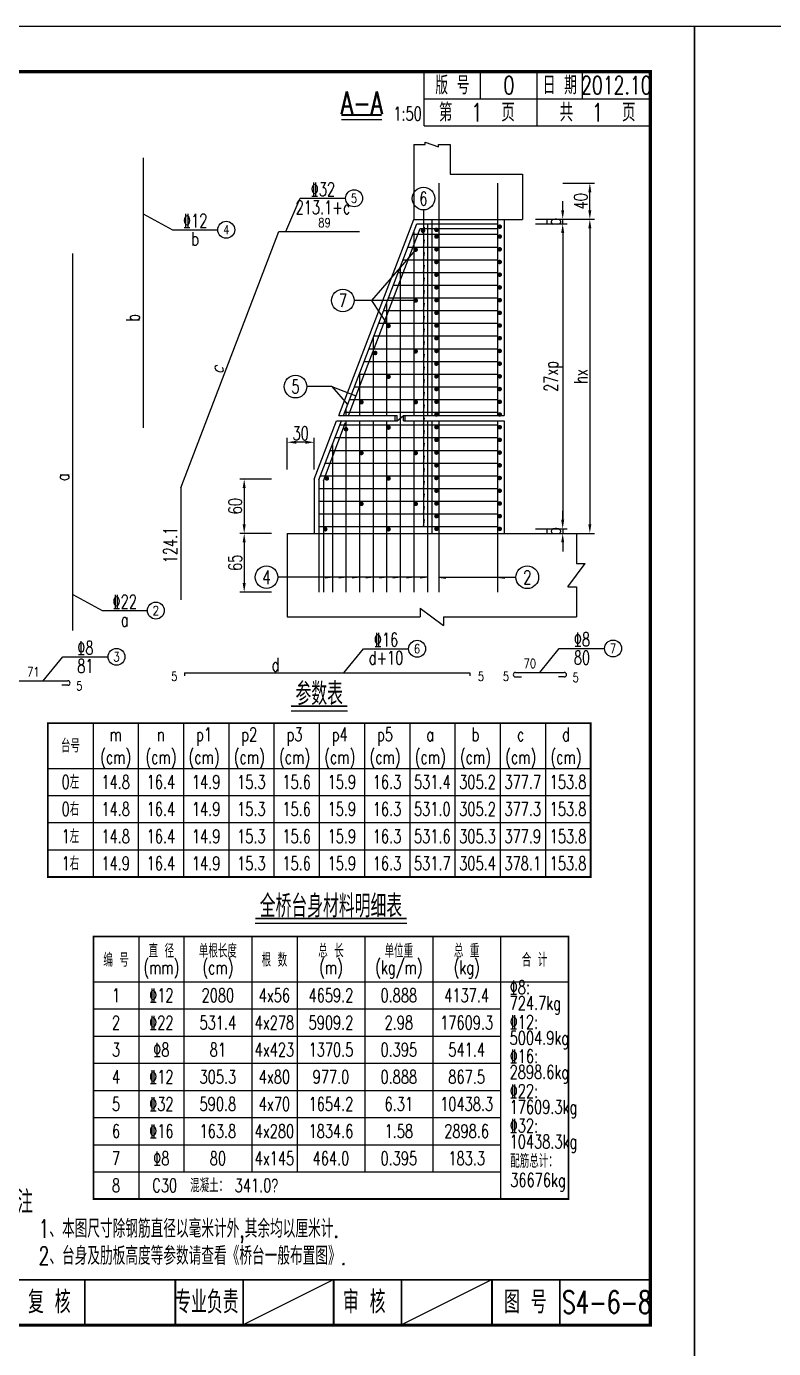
# Model space of a CAD drawing. Header units: millimetres. Extents: x -51 to 12129, y -1309 to -715.
# Drawn here: x 3161.6 to 3326.8, y -1006.8 to -714.7 of the extents above; entities that cross this region are included whole.
import ezdxf
from ezdxf.enums import TextEntityAlignment as Align

# ---------------------------------------------------------------- set-up
doc = ezdxf.new("R2010")
doc.units = ezdxf.units.MM
doc.header["$LTSCALE"] = 0.25
doc.layers.add('TEXT', color=7, linetype='Continuous', lineweight=18)
for name, color, linetype in [('YOLLOW', 7, 'Continuous'), ('图框', 7, 'Continuous'), ('文字', 7, 'Continuous'), ('文字字符', 7, 'Continuous'), ('标注', 4, 'Continuous'), ('次轮廓线', 7, 'Continuous'), ('钢筋', 6, 'Continuous')]:
    doc.layers.add(name, color=color, linetype=linetype)
doc.styles.get("Standard").update_dxf_attribs({"font": 'simplex1.shx', "width": 0.7, "bigfont": 'hztxt.shx'})
doc.styles.add('TEXT', font='simplex1.shx', dxfattribs={"width": 0.7, "bigfont": 'hztxt.shx'})
doc.dimstyles.new('比例1：50', dxfattribs={"dimscale": 0, "dimtxt": 3, "dimasz": 2, "dimexe": 1, "dimexo": 1, "dimgap": 0.5, "dimtad": 1, "dimdec": 1, "dimlfac": 5, "dimzin": 13, "dimdsep": 46, "dimtxsty": 'Standard', "dimcen": -1, "dimclrd": 256, "dimclre": 256, "dimclrt": 7, "dimaunit": 1, "dimadec": 3, "dimazin": 0, "dimtfac": 0.0005, "dimtdec": 1, "dimtix": 1, "dimtmove": 2, "dimatfit": 3, "dimfxl": 0, "dimtolj": 1, "dimtzin": 13, "dimarcsym": 0})

# ---------------------------------------------------------------- blocks, each defined once
blk = doc.blocks.new('*D876')
at = {"layer": 'Defpoints', "color": 0}
for p in [(3255.62, -757.28), (3255.62, -826.68), (3286.18, -826.68)]:
    blk.add_point(p, dxfattribs=at)
at = {"layer": '标注', "lineweight": -2}
for p, q in [((3280.18, -757.28), (3287.18, -757.28)), ((3286.18, -759.28), (3286.18, -824.68)), ((3280.18, -826.68), (3287.18, -826.68))]:
    blk.add_line(p, q, dxfattribs=at)
at = {"layer": '标注'}
for points in [[(3285.85, -759.28), (3286.51, -759.28), (3286.18, -757.28)], [(3285.85, -824.68), (3286.51, -824.68), (3286.18, -826.68)]]:
    blk.add_solid(points, dxfattribs=at)
at = {"layer": '标注', "color": 7, "insert": (3284.18, -791.98), "char_height": 3, "attachment_point": 5, "rotation": 90}
blk.add_mtext('\\A1;hx', dxfattribs=at)
blk = doc.blocks.new('*D877')
at = {"layer": 'Defpoints', "color": 0}
for p in [(3254.12, -757.28), (3254.12, -758.28), (3280.18, -757.28)]:
    blk.add_point(p, dxfattribs=at)
at = {"layer": '标注', "lineweight": -2}
for p, q in [((3280.18, -755.28), (3280.18, -753.28)), ((3274.18, -757.28), (3281.18, -757.28)), ((3274.18, -758.28), (3281.18, -758.28)), ((3280.18, -758.28), (3280.18, -757.28)), ((3280.18, -760.28), (3280.18, -762.28))]:
    blk.add_line(p, q, dxfattribs=at)
at = {"layer": '标注'}
for points in [[(3279.85, -755.28), (3280.51, -755.28), (3280.18, -757.28)], [(3279.85, -760.28), (3280.51, -760.28), (3280.18, -758.28)]]:
    blk.add_solid(points, dxfattribs=at)
at = {"layer": '标注', "color": 7, "insert": (3278.18, -757.78), "char_height": 3, "attachment_point": 5, "rotation": 90}
blk.add_mtext('\\A1;5', dxfattribs=at)
blk = doc.blocks.new('*D878')
at = {"layer": 'Defpoints', "color": 0}
for p in [(3254.12, -758.28), (3254.62, -825.68), (3280.18, -825.68)]:
    blk.add_point(p, dxfattribs=at)
at = {"layer": '标注', "lineweight": -2}
for p, q in [((3274.18, -758.28), (3281.18, -758.28)), ((3280.18, -760.28), (3280.18, -823.68)), ((3274.18, -825.68), (3281.18, -825.68))]:
    blk.add_line(p, q, dxfattribs=at)
at = {"layer": '标注'}
for points in [[(3279.85, -760.28), (3280.51, -760.28), (3280.18, -758.28)], [(3279.85, -823.68), (3280.51, -823.68), (3280.18, -825.68)]]:
    blk.add_solid(points, dxfattribs=at)
at = {"layer": '标注', "color": 7, "insert": (3278.08, -791.98), "char_height": 3, "attachment_point": 5, "rotation": 90}
blk.add_mtext('\\A1;27xp', dxfattribs=at)
blk = doc.blocks.new('*D879')
at = {"layer": 'Defpoints', "color": 0}
for p in [(3254.62, -825.68), (3254.62, -826.68), (3280.18, -826.68)]:
    blk.add_point(p, dxfattribs=at)
at = {"layer": '标注', "lineweight": -2}
for p, q in [((3280.18, -823.68), (3280.18, -821.68)), ((3274.18, -825.68), (3281.18, -825.68)), ((3274.18, -826.68), (3281.18, -826.68)), ((3280.18, -825.68), (3280.18, -826.68)), ((3280.18, -828.68), (3280.18, -830.68))]:
    blk.add_line(p, q, dxfattribs=at)
at = {"layer": '标注'}
for points in [[(3279.85, -823.68), (3280.51, -823.68), (3280.18, -825.68)], [(3279.85, -828.68), (3280.51, -828.68), (3280.18, -826.68)]]:
    blk.add_solid(points, dxfattribs=at)
at = {"layer": '标注', "color": 7, "insert": (3278.18, -826.18), "char_height": 3, "attachment_point": 5, "rotation": 90}
blk.add_mtext('\\A1;5', dxfattribs=at)
blk = doc.blocks.new('*D880')
at = {"layer": 'Defpoints', "color": 0}
for p in [(3225.26, -814.68), (3209.77, -826.68), (3225.26, -826.68)]:
    blk.add_point(p, dxfattribs=at)
at = {"layer": '标注', "lineweight": -2}
for p, q in [((3215.77, -814.68), (3208.77, -814.68)), ((3209.77, -816.68), (3209.77, -824.68)), ((3215.77, -826.68), (3208.77, -826.68))]:
    blk.add_line(p, q, dxfattribs=at)
at = {"layer": '标注'}
for points in [[(3209.43, -816.68), (3210.1, -816.68), (3209.77, -814.68)], [(3209.43, -824.68), (3210.1, -824.68), (3209.77, -826.68)]]:
    blk.add_solid(points, dxfattribs=at)
at = {"layer": '标注', "color": 7, "insert": (3207.77, -820.68), "char_height": 3, "attachment_point": 5, "rotation": 90}
blk.add_mtext('\\A1;60', dxfattribs=at)
blk = doc.blocks.new('*D881')
at = {"layer": 'Defpoints', "color": 0}
for p in [(3226.26, -826.68), (3209.77, -839.68), (3226.26, -839.68)]:
    blk.add_point(p, dxfattribs=at)
at = {"layer": '标注', "lineweight": -2}
for p, q in [((3215.77, -826.68), (3208.77, -826.68)), ((3209.77, -828.68), (3209.77, -837.68)), ((3215.77, -839.68), (3208.77, -839.68))]:
    blk.add_line(p, q, dxfattribs=at)
at = {"layer": '标注'}
for points in [[(3209.43, -828.68), (3210.1, -828.68), (3209.77, -826.68)], [(3209.43, -837.68), (3210.1, -837.68), (3209.77, -839.68)]]:
    blk.add_solid(points, dxfattribs=at)
at = {"layer": '标注', "color": 7, "insert": (3207.77, -833.18), "char_height": 3, "attachment_point": 5, "rotation": 90}
blk.add_mtext('\\A1;65', dxfattribs=at)
blk = doc.blocks.new('*D1500')
at = {"layer": 'Defpoints', "color": 0}
for p in [(3265.76, -749.28), (3286.18, -749.28), (3267.26, -757.28)]:
    blk.add_point(p, dxfattribs=at)
at = {"layer": '标注', "lineweight": -2}
for p, q in [((3280.18, -749.28), (3287.18, -749.28)), ((3286.18, -755.28), (3286.18, -751.28)), ((3280.18, -757.28), (3287.18, -757.28))]:
    blk.add_line(p, q, dxfattribs=at)
at = {"layer": '标注'}
for points in [[(3285.85, -751.28), (3286.51, -751.28), (3286.18, -749.28)], [(3285.85, -755.28), (3286.51, -755.28), (3286.18, -757.28)]]:
    blk.add_solid(points, dxfattribs=at)
at = {"layer": '标注', "color": 7, "insert": (3284.18, -753.28), "char_height": 3, "attachment_point": 5, "rotation": 90}
blk.add_mtext('\\A1;40', dxfattribs=at)
blk = doc.blocks.new('*D1501')
at = {"layer": 'Defpoints', "color": 0}
for p in [(3219.26, -806.55), (3219.26, -826.68), (3225.26, -826.68)]:
    blk.add_point(p, dxfattribs=at)
at = {"layer": '标注', "lineweight": -2}
for p, q in [((3219.26, -812.55), (3219.26, -805.55)), ((3225.26, -812.55), (3225.26, -805.55)), ((3223.26, -806.55), (3221.26, -806.55))]:
    blk.add_line(p, q, dxfattribs=at)
at = {"layer": '标注'}
for points in [[(3221.26, -806.22), (3221.26, -806.88), (3219.26, -806.55)], [(3223.26, -806.22), (3223.26, -806.88), (3225.26, -806.55)]]:
    blk.add_solid(points, dxfattribs=at)
at = {"layer": '标注', "color": 7, "insert": (3222.26, -804.55), "char_height": 3, "attachment_point": 5}
blk.add_mtext('\\A1;30', dxfattribs=at)
blk = doc.blocks.new('*D1900')
at = {"layer": 'Defpoints', "color": 0}
for p in [(3219.26, -826.68), (3219.26, -1103.55), (3225.26, -1123.68)]:
    blk.add_point(p, dxfattribs=at)
at = {"layer": '标注', "lineweight": -2}
for p, q in [((3219.26, -1097.55), (3219.26, -1104.55)), ((3223.26, -1103.55), (3221.26, -1103.55)), ((3225.26, -1109.55), (3225.26, -1102.55))]:
    blk.add_line(p, q, dxfattribs=at)
at = {"layer": '标注'}
for points in [[(3221.26, -1103.22), (3221.26, -1103.88), (3219.26, -1103.55)], [(3223.26, -1103.22), (3223.26, -1103.88), (3225.26, -1103.55)]]:
    blk.add_solid(points, dxfattribs=at)
at = {"layer": '标注', "color": 7, "insert": (3222.26, -1101.55), "char_height": 3, "attachment_point": 5}
blk.add_mtext('\\A1;30', dxfattribs=at)
blk = doc.blocks.new('series')
at = {"width": 0.75}
for tag, height, p in [('页码', 4, (-35, -19)), ('图名', 5, (-220, -282)), ('图号', 5, (-20, -282))]:
    blk.add_attdef(tag, text='', height=height, dxfattribs=at).set_placement(p, align=Align.MIDDLE_CENTER)
blk = doc.blocks.new('123')
at = {"layer": '图框', "color": 2}
blk.add_lwpolyline([(369.33, -1011.65), (369.33, -714.65), (-50.67, -714.65), (-50.67, -1011.65)], close=True, dxfattribs=at)

msp = doc.modelspace()

# ---------------------------------------------------------------- linework, layer by layer
for p, q in [((3220.12937, -865.87265), (3232.57819, -865.87265)), ((3176.35378, -868.61088), (3176.35378, -902.61088)), ((3186.35378, -868.61088), (3186.35378, -902.61088)), ((3196.35378, -868.61088), (3196.35378, -902.61088)), ((3206.35378, -868.61088), (3206.35378, -902.61088)), ((3216.35378, -868.61088), (3216.35378, -902.61088)), ((3226.35378, -868.61088), (3226.35378, -902.61088)), ((3236.35378, -868.61088), (3236.35378, -902.61088)), ((3246.35378, -868.61088), (3246.35378, -902.61088)), ((3256.35378, -868.61088), (3256.35378, -902.61088)), ((3266.35378, -868.61088), (3266.35378, -902.61088)), ((3276.35378, -868.61088), (3276.35378, -902.61088)), ((3166.35378, -878.61088), (3286.35378, -878.61088)), ((3166.35378, -884.61088), (3286.35378, -884.61088)), ((3166.35378, -890.61088), (3286.35378, -890.61088)), ((3166.35378, -896.61088), (3286.35378, -896.61088)), ((3212.21091, -912.78633), (3245.68728, -912.78633)), ((3186.44926, -915.78633), (3186.44926, -973.78633)), ((3196.44926, -915.78633), (3196.44926, -967.78633)), ((3211.44926, -915.78633), (3211.44926, -967.78633)), ((3221.44926, -915.78633), (3221.44926, -967.78633)), ((3236.44926, -915.78633), (3236.44926, -967.78633)), ((3251.44926, -915.78633), (3251.44926, -967.78633)), ((3266.44926, -915.78633), (3266.44926, -973.78633)), ((3176.44926, -925.78633), (3281.44926, -925.78633)), ((3176.44926, -931.78633), (3266.44926, -931.78633)), ((3176.44926, -937.78633), (3266.44926, -937.78633)), ((3176.44926, -943.78633), (3266.44926, -943.78633)), ((3176.44926, -949.78633), (3266.44926, -949.78633)), ((3176.44926, -955.78633), (3266.44926, -955.78633)), ((3176.44926, -961.78633), (3266.44926, -961.78633)), ((3176.44926, -967.78633), (3266.44926, -967.78633)), ((3209.33091, -1001.65472), (3229.33091, -991.65472)), ((3244.33091, -1001.65472), (3264.33091, -991.65472))]:
    msp.add_line(p, q)
for points, const_width in [([(2919.54252, -1001.65472), (3299.54252, -1001.65472), (3299.54252, -724.65472), (2919.54252, -724.65472)], 0.7), ([(3166.35378, -868.61088), (3286.35378, -868.61088), (3286.35378, -902.61088), (3166.35378, -902.61088)], 0.4), ([(3176.44926, -915.78633), (3281.44926, -915.78633), (3281.44926, -973.78633), (3176.44926, -973.78633)], 0.4)]:
    msp.add_lwpolyline(points, close=True, dxfattribs=dict(const_width=const_width))
at = {"const_width": 0.4}
for points in [[(3220.12937, -864.87265), (3232.57819, -864.87265)], [(3212.21091, -911.78633), (3245.68728, -911.78633)], [(2919.54252, -991.65472), (3299.54252, -991.65472)], [(3194.54252, -1001.65472), (3194.54252, -991.65472)], [(3209.54252, -1001.65472), (3209.54252, -991.65472)], [(3229.54252, -1001.65472), (3229.54252, -991.65472)], [(3244.54252, -1001.65472), (3244.54252, -991.65472)], [(3264.54252, -1001.65472), (3264.54252, -991.65472)], [(3279.54252, -1001.65472), (3279.54252, -991.65472)]]:
    msp.add_lwpolyline(points, dxfattribs=at)
at = {"layer": 'YOLLOW'}
for p, q in [((3218.94096, -760.0002), (3222.17797, -752.63502)), ((3222.17797, -752.63502), (3232.17797, -752.63502)), ((3187.45518, -756.0646), (3193.92718, -759.59482)), ((3193.92718, -759.59482), (3203.92718, -759.59482)), ((3171.88548, -840.22073), (3178.35748, -843.75096)), ((3178.35748, -843.75096), (3188.35748, -843.75096)), ((3231.81849, -857.47515), (3236.12347, -852.18574)), ((3236.12347, -852.18574), (3246.12347, -852.18574)), ((3275.1306, -857.41282), (3279.43559, -852.12341)), ((3279.43559, -852.12341), (3289.43559, -852.12341)), ((3165.35769, -859.25755), (3169.66267, -853.96815)), ((3169.66267, -853.96815), (3179.66267, -853.96815))]:
    msp.add_line(p, q, dxfattribs=at)
for centre in [(3234.05297, -752.63502), (3205.80218, -759.59482), (3190.23248, -843.75096), (3181.53767, -853.96815), (3247.99847, -852.18574), (3291.31059, -852.12341)]:
    msp.add_circle(centre, 1.875, dxfattribs=at)
at = {"layer": '图框', "const_width": 0.4}
for points in [[(3174.54252, -1001.65472), (3174.54252, -991.65472)], [(3194.54252, -1001.65472), (3194.54252, -991.65472)]]:
    msp.add_lwpolyline(points, dxfattribs=at)
at = {"layer": '文字'}
msp.add_line((3231.27207, -735.21189), (3240.16942, -735.21189), dxfattribs=at)
at = {"layer": '文字', "const_width": 0.4}
msp.add_lwpolyline([(3231.27207, -734.21189), (3240.16942, -734.21189)], dxfattribs=at)
at = {"layer": '标注', "linetype": 'Continuous'}
for p, q in [((3247.26685, -740.74321), (3249.74217, -740.74321)), ((3249.74217, -740.24321), (3252.74217, -741.24321)), ((3249.74217, -740.74321), (3249.74217, -740.24321)), ((3252.74217, -740.74321), (3255.26685, -740.74321)), ((3252.74217, -741.24321), (3252.74217, -740.74321)), ((3230.18984, -801.8327), (3243.55118, -801.8327)), ((3230.65556, -800.61777), (3243.55118, -800.61777)), ((3243.17999, -801.8327), (3243.17999, -800.61777)), ((3243.55118, -801.8327), (3243.55118, -800.61777)), ((3243.55118, -801.8327), (3244.97656, -800.61777)), ((3244.97656, -800.61777), (3267.26387, -800.61777)), ((3244.97656, -801.8327), (3244.97656, -800.61777)), ((3244.97656, -801.8327), (3267.26387, -801.8327)), ((3245.34775, -801.8327), (3245.34775, -800.61777)), ((3283.26387, -826.68327), (3283.26387, -833.35689)), ((3281.34398, -838.47682), (3285.18377, -833.35689)), ((3283.26387, -833.35689), (3285.18377, -833.35689)), ((3281.34398, -838.47682), (3283.26387, -838.47682)), ((3283.26387, -838.47682), (3283.26387, -845.15044)), ((3248.70391, -843.23054), (3248.70391, -845.15044)), ((3248.70391, -843.23054), (3253.82384, -847.07034)), ((3219.26387, -845.15044), (3248.70391, -845.15044)), ((3253.82384, -845.15044), (3253.82384, -847.07034)), ((3253.82384, -845.15044), (3283.26387, -845.15044))]:
    msp.add_line(p, q, dxfattribs=at)
at = {"layer": '标注'}
for p, q in [((3249.39038, -755.19725), (3249.39038, -825.18327)), ((3249.39038, -760.5916), (3249.61523, -758.99159)), ((3249.39038, -763.39993), (3249.61523, -761.79992)), ((3238.00977, -775.22355), (3247.68711, -763.99022)), ((3249.39038, -766.20827), (3249.61523, -764.60825)), ((3249.39038, -769.0166), (3249.61523, -767.41659)), ((3249.39038, -771.82493), (3249.61523, -770.22492)), ((3249.39038, -774.63327), (3249.61523, -773.03325)), ((3247.68711, -775.22355), (3234.08322, -775.22355)), ((3241.68711, -780.84022), (3238.00977, -775.22355)), ((3249.39038, -777.4416), (3249.61523, -775.84159)), ((3249.39038, -780.24993), (3249.61523, -778.64992)), ((3249.39038, -783.05827), (3249.61523, -781.45825)), ((3249.41943, -785.8666), (3249.64429, -784.26659)), ((3249.41943, -788.67493), (3249.64429, -787.07492)), ((3249.41943, -791.48327), (3249.64429, -789.88325)), ((3229.14457, -794.25075), (3223.59817, -794.25075)), ((3229.14457, -794.25075), (3232.6427, -798.22769)), ((3229.14457, -794.25075), (3234.45745, -796.28732)), ((3249.41943, -794.2916), (3249.64429, -792.69159)), ((3249.41943, -797.09993), (3249.64429, -795.49992)), ((3249.39038, -799.90827), (3249.61523, -798.30825)), ((3249.39038, -802.7166), (3249.61523, -801.11659)), ((3249.39038, -805.52493), (3249.61523, -803.92492)), ((3249.39038, -808.33327), (3249.61523, -806.73325)), ((3249.39038, -811.1416), (3249.61523, -809.54159)), ((3249.39038, -813.94993), (3249.61523, -812.34992)), ((3249.39038, -816.75827), (3249.61523, -815.15825)), ((3249.39038, -819.5666), (3249.61523, -817.96659)), ((3249.39038, -822.37493), (3249.61523, -820.77492)), ((3249.39038, -825.18327), (3249.61523, -823.58325)), ((3250.26387, -836.37078), (3217.19051, -836.37078)), ((3229.26387, -836.37078), (3227.66386, -836.59563)), ((3232.26387, -836.37078), (3230.66386, -836.59563)), ((3235.26387, -836.37078), (3233.66386, -836.59563)), ((3238.26387, -836.37078), (3236.66386, -836.59563)), ((3241.26387, -836.37078), (3239.66386, -836.59563)), ((3244.26387, -836.37078), (3242.66386, -836.59563)), ((3247.26387, -836.37078), (3245.66386, -836.59563)), ((3250.26387, -836.37078), (3248.66386, -836.59563)), ((3252.76387, -836.38565), (3269.85544, -836.38565)), ((3252.76387, -836.38565), (3254.36389, -836.61051)), ((3265.76387, -836.38565), (3267.36389, -836.61051))]:
    msp.add_line(p, q, dxfattribs=at)
for centre in [(3249.39038, -752.69725), (3231.58322, -775.22355), (3221.09817, -794.25075), (3214.69051, -836.37078), (3272.35544, -836.38565)]:
    msp.add_circle(centre, 2.5, dxfattribs=at)
for p in [(3252.26387, -761.0916), (3266.26387, -761.0916), (3252.26387, -763.89993), (3266.26387, -763.89993), (3252.26387, -766.70827), (3266.26387, -766.70827), (3252.26387, -769.5166), (3266.26387, -769.5166), (3252.26387, -772.32493), (3266.26387, -772.32493), (3252.26387, -775.13327), (3266.26387, -775.13327), (3252.26387, -777.9416), (3266.26387, -777.9416), (3252.26387, -780.74993), (3266.26387, -780.74993), (3252.26387, -783.55827), (3266.26387, -783.55827), (3252.26387, -786.3666), (3266.26387, -786.3666), (3252.26387, -789.17493), (3266.26387, -789.17493), (3252.26387, -791.98327), (3266.26387, -791.98327), (3252.26387, -794.7916), (3252.26387, -797.59993), (3266.26387, -794.7916), (3266.26387, -797.59993), (3252.26387, -800.40827), (3266.26387, -800.40827), (3252.26387, -803.2166), (3266.26387, -803.2166), (3252.26387, -806.02493), (3266.26387, -806.02493), (3252.26387, -808.83327), (3266.26387, -808.83327), (3252.26387, -811.6416), (3266.26387, -811.6416), (3252.26387, -814.44993), (3266.26387, -814.44993), (3252.26387, -817.25827), (3266.26387, -817.25827), (3252.26387, -820.0666), (3266.26387, -820.0666), (3252.26387, -822.87493), (3266.26387, -822.87493)]:
    msp.add_point(p, dxfattribs=at)
at = {"layer": '次轮廓线'}
for p, q in [((3249.54252, -736.65472), (3249.54252, -724.65472)), ((3262.04252, -730.65472), (3262.04252, -724.65472)), ((3274.54252, -730.65472), (3274.54252, -724.65472)), ((3284.54252, -730.65472), (3284.54252, -724.65472)), ((3249.54252, -730.65472), (3299.54252, -730.65472)), ((3274.54252, -736.65472), (3274.54252, -730.65472)), ((3249.54252, -736.65472), (3299.54252, -736.65472))]:
    msp.add_line(p, q, dxfattribs=at)
at = {"layer": '次轮廓线', "linetype": 'ByBlock'}
for p, q in [((3247.26685, -740.74321), (3247.26685, -757.28327)), ((3255.26685, -740.74321), (3255.26685, -747.28327)), ((3255.26685, -747.28327), (3271.26685, -747.28327)), ((3271.26685, -747.28327), (3271.26685, -757.28327)), ((3230.65556, -800.61777), (3247.26685, -757.28327)), ((3247.26685, -757.28327), (3271.26685, -757.28327)), ((3251.26387, -757.28327), (3251.26387, -800.61777)), ((3267.26387, -757.28327), (3267.26387, -800.61777)), ((3225.26387, -814.68327), (3230.18984, -801.8327)), ((3251.26387, -801.8327), (3251.26387, -826.68327)), ((3267.26387, -801.8327), (3267.26387, -826.68327)), ((3225.26387, -814.68327), (3225.26387, -826.68327)), ((3219.26387, -826.68327), (3219.26387, -845.15044)), ((3219.26387, -826.68327), (3283.26387, -826.68327))]:
    msp.add_line(p, q, dxfattribs=at)
at = {"layer": '钢筋', "linetype": 'ByBlock'}
for p, q in [((3187.45518, -743.65956), (3187.45518, -803.38258)), ((3171.88548, -848.13671), (3171.88548, -764.81911)), ((3196.5524, -857.47515), (3259.66594, -857.47515))]:
    msp.add_line(p, q, dxfattribs=at)
at = {"layer": '钢筋'}
for p, q in [((3252.76387, -749.28327), (3252.76387, -800.61777)), ((3265.76387, -749.28327), (3265.76387, -800.61777)), ((3231.72651, -800.61777), (3247.95448, -758.28327)), ((3232.79747, -800.61777), (3248.6421, -759.28327)), ((3247.95448, -758.28327), (3265.76387, -758.28327)), ((3248.6421, -759.28327), (3265.76387, -759.28327)), ((3250.26387, -758.28327), (3250.26387, -800.61777)), ((3195.76815, -816.5853), (3217.45876, -760.0002)), ((3217.45876, -760.0002), (3235.26815, -760.0002)), ((3247.06963, -760.5916), (3265.76387, -760.5916)), ((3247.26387, -760.08488), (3247.26387, -800.61777)), ((3245.99312, -763.39993), (3265.76387, -763.39993)), ((3244.26387, -767.91109), (3244.26387, -839.68327)), ((3244.91661, -766.20827), (3265.76387, -766.20827)), ((3243.8401, -769.0166), (3265.76387, -769.0166)), ((3242.76359, -771.82493), (3265.76387, -771.82493)), ((3241.26387, -775.7373), (3241.26387, -800.61777)), ((3241.68708, -774.63327), (3265.76387, -774.63327)), ((3240.61057, -777.4416), (3265.76387, -777.4416)), ((3239.53406, -780.24993), (3265.76387, -780.24993)), ((3237.38104, -785.8666), (3265.76387, -785.8666)), ((3238.26387, -783.56351), (3238.26387, -800.61777)), ((3238.45755, -783.05827), (3265.76387, -783.05827)), ((3236.30453, -788.67493), (3265.76387, -788.67493)), ((3235.22802, -791.48327), (3265.76387, -791.48327)), ((3235.26387, -791.38973), (3235.26387, -800.61777)), ((3234.15151, -794.2916), (3265.76387, -794.2916)), ((3233.075, -797.09993), (3265.76387, -797.09993)), ((3231.99848, -799.90827), (3265.76387, -799.90827)), ((3232.26387, -799.21594), (3232.26387, -800.61777)), ((3226.26387, -814.86837), (3231.2608, -801.8327)), ((3227.26387, -815.05346), (3232.19454, -802.19063)), ((3230.92197, -802.7166), (3265.76387, -802.7166)), ((3232.26387, -801.8327), (3232.26387, -839.68327)), ((3235.26387, -801.8327), (3235.26387, -839.68327)), ((3238.26387, -801.8327), (3238.26387, -839.68327)), ((3241.26387, -801.8327), (3241.26387, -839.68327)), ((3247.26387, -801.8327), (3247.26387, -839.68327)), ((3250.26387, -801.8327), (3250.26387, -839.68327)), ((3252.76387, -801.8327), (3252.76387, -839.68327)), ((3265.76387, -801.8327), (3265.76387, -839.68327)), ((3229.84546, -805.52493), (3265.76387, -805.52493)), ((3228.76895, -808.33327), (3265.76387, -808.33327)), ((3229.26387, -807.04215), (3229.26387, -839.68327)), ((3227.69244, -811.1416), (3265.76387, -811.1416)), ((3226.26387, -814.86837), (3226.26387, -839.68327)), ((3226.61593, -813.94993), (3265.76387, -813.94993)), ((3227.26387, -815.05346), (3227.26387, -839.68327)), ((3195.76815, -816.5853), (3195.76815, -841.4002)), ((3226.26387, -816.75827), (3265.76387, -816.75827)), ((3226.26387, -819.5666), (3265.76387, -819.5666)), ((3226.26387, -822.37493), (3265.76387, -822.37493)), ((3226.26387, -825.18327), (3265.76387, -825.18327)), ((3196.5524, -857.47515), (3196.5524, -858.17515)), ((3259.66594, -857.47515), (3259.66594, -858.17515)), ((3269.7306, -857.41282), (3280.5306, -857.41282)), ((3269.7306, -858.41282), (3271.04304, -858.41282)), ((3280.5306, -858.41282), (3279.21817, -858.41282)), ((3159.95769, -859.25755), (3170.75769, -859.25755)), ((3170.75769, -860.25755), (3169.44525, -860.25755))]:
    msp.add_line(p, q, dxfattribs=at)
at = {"layer": '钢筋', "const_width": 0.5}
for points in [[(3249.54743, -759.80664, 1), (3249.04743, -759.80664, 1)], [(3252.51387, -759.61129, 1), (3252.01387, -759.61129, 1)], [(3266.01387, -758.91015, -1), (3266.51387, -758.91015, -1)], [(3252.51387, -761.0916, 1), (3252.01387, -761.0916, 1)], [(3266.01387, -761.0916, -1), (3266.51387, -761.0916, -1)], [(3247.93711, -763.99022, 1), (3247.43711, -763.99022, 1)], [(3252.51387, -763.89993, 1), (3252.01387, -763.89993, 1)], [(3266.01387, -763.89993, -1), (3266.51387, -763.89993, -1)], [(3252.51387, -766.70827, 1), (3252.01387, -766.70827, 1)], [(3266.01387, -766.70827, -1), (3266.51387, -766.70827, -1)], [(3252.51387, -769.5166, 1), (3252.01387, -769.5166, 1)], [(3266.01387, -769.5166, -1), (3266.51387, -769.5166, -1)], [(3252.51387, -772.32493, 1), (3252.01387, -772.32493, 1)], [(3266.01387, -772.32493, -1), (3266.51387, -772.32493, -1)], [(3247.93711, -775.22355, 1), (3247.43711, -775.22355, 1)], [(3252.51387, -775.13327, 1), (3252.01387, -775.13327, 1)], [(3266.01387, -775.13327, -1), (3266.51387, -775.13327, -1)], [(3252.51387, -777.9416, 1), (3252.01387, -777.9416, 1)], [(3266.01387, -777.9416, -1), (3266.51387, -777.9416, -1)], [(3241.93711, -780.84022, 1), (3241.43711, -780.84022, 1)], [(3252.51387, -780.74993, 1), (3252.01387, -780.74993, 1)], [(3266.01387, -780.74993, -1), (3266.51387, -780.74993, -1)], [(3252.51387, -783.55827, 1), (3252.01387, -783.55827, 1)], [(3252.51387, -786.3666, 1), (3252.01387, -786.3666, 1)], [(3266.01387, -783.55827, -1), (3266.51387, -783.55827, -1)], [(3266.01387, -786.3666, -1), (3266.51387, -786.3666, -1)], [(3238.98802, -786.81481, 1), (3238.48802, -786.81481, 1)], [(3247.93711, -786.45688, 1), (3247.43711, -786.45688, 1)], [(3252.51387, -789.17493, 1), (3252.01387, -789.17493, 1)], [(3266.01387, -789.17493, -1), (3266.51387, -789.17493, -1)], [(3241.93711, -792.07355, 1), (3241.43711, -792.07355, 1)], [(3252.51387, -791.98327, 1), (3252.01387, -791.98327, 1)], [(3266.01387, -791.98327, -1), (3266.51387, -791.98327, -1)], [(3252.51387, -794.7916, 1), (3252.01387, -794.7916, 1)], [(3266.01387, -794.7916, -1), (3266.51387, -794.7916, -1)], [(3235.93711, -797.69022, 1), (3235.43711, -797.69022, 1)], [(3247.93711, -797.69022, 1), (3247.43711, -797.69022, 1)], [(3252.51387, -797.59993, 1), (3252.01387, -797.59993, 1)], [(3266.01387, -797.59993, -1), (3266.51387, -797.59993, -1)], [(3252.51387, -800.40827, 1), (3252.01387, -800.40827, 1)], [(3266.01387, -800.40827, -1), (3266.51387, -800.40827, -1)], [(3232.52896, -803.66481, 1), (3232.02896, -803.66481, 1)], [(3241.93711, -803.30688, 1), (3241.43711, -803.30688, 1)], [(3252.51387, -803.2166, 1), (3252.01387, -803.2166, 1)], [(3266.01387, -803.2166, -1), (3266.51387, -803.2166, -1)], [(3252.51387, -806.02493, 1), (3252.01387, -806.02493, 1)], [(3266.01387, -806.02493, -1), (3266.51387, -806.02493, -1)], [(3235.93711, -808.92355, 1), (3235.43711, -808.92355, 1)], [(3247.93965, -808.92355, 1), (3247.43965, -808.92355, 1)], [(3252.51387, -808.83327, 1), (3252.01387, -808.83327, 1)], [(3266.01387, -808.83327, -1), (3266.51387, -808.83327, -1)], [(3252.51387, -811.6416, 1), (3252.01387, -811.6416, 1)], [(3266.01387, -811.6416, -1), (3266.51387, -811.6416, -1)], [(3228.28917, -814.54022, 1), (3227.78917, -814.54022, 1)], [(3241.93711, -814.54022, 1), (3241.43711, -814.54022, 1)], [(3252.51387, -814.44993, 1), (3252.01387, -814.44993, 1)], [(3266.01387, -814.44993, -1), (3266.51387, -814.44993, -1)], [(3252.51387, -817.25827, 1), (3252.01387, -817.25827, 1)], [(3266.01387, -817.25827, -1), (3266.51387, -817.25827, -1)], [(3235.93711, -820.15688, 1), (3235.43711, -820.15688, 1)], [(3247.93965, -820.15688, 1), (3247.43965, -820.15688, 1)], [(3252.51387, -820.0666, 1), (3252.01387, -820.0666, 1)], [(3266.01387, -820.0666, -1), (3266.51387, -820.0666, -1)], [(3252.51387, -822.87493, 1), (3252.01387, -822.87493, 1)], [(3266.01387, -822.87493, -1), (3266.51387, -822.87493, -1)], [(3227.93711, -825.77355, 1), (3227.43711, -825.77355, 1)], [(3241.93711, -825.77355, 1), (3241.43711, -825.77355, 1)], [(3252.51387, -825.68327, 1), (3252.01387, -825.68327, 1)], [(3266.01387, -825.68327, -1), (3266.51387, -825.68327, -1)]]:
    msp.add_lwpolyline(points, format="xyb", close=True, dxfattribs=at)
at = {"layer": '钢筋'}
for centre, start, end in [((3269.7306, -857.91282), 90, 270), ((3280.5306, -857.91282), 270, 90), ((3170.75769, -859.75755), 270, 90)]:
    msp.add_arc(centre, 0.5, start, end, dxfattribs=at)

# ---------------------------------------------------------------- block references
ref = msp.add_blockref('series', (3309.54252, -714.65472))
ref.add_attrib('页码', '第  1  页    共  1  页', dxfattribs={"height": 4, "width": 0.75}).set_placement((3274.54252, -733.65472), align=Align.MIDDLE_CENTER)
at = {"layer": '标注'}
for p in [(2940, 0), (3360, 0)]:
    msp.add_blockref('123', p, dxfattribs=at)

# ---------------------------------------------------------------- texts
at = {"linetype": 'Continuous', "width": 0.7}
for s, p in [('6', (3249.39038, -752.69725)), ('7', (3231.58322, -775.22355)), ('5', (3221.09817, -794.25075)), ('4', (3214.69051, -836.37078)), ('2', (3272.35544, -836.38565))]:
    msp.add_text(s, height=3, dxfattribs=at).set_placement(p, align=Align.MIDDLE_CENTER)
at = {"width": 0.7}
for s, height, p in [('参数表', 5, (3226.35394, -861.87265)), ('全桥台身材料明细表', 5, (3228.94926, -908.78633)), ('直 径', 3, (3191.44926, -918.78633)), ('单根长度', 3, (3203.94926, -918.78633)), ('总 长', 3, (3228.94926, -918.78633)), ('单位重', 3, (3243.94926, -918.78633)), ('总 重', 3, (3258.94926, -918.78633)), ('编 号', 3, (3181.44926, -920.78633)), ('根 数', 3, (3216.44926, -920.78633)), ('合 计', 3, (3273.94926, -920.78633)), ('(mm)', 3, (3191.44926, -922.78633)), ('(cm)', 3, (3203.94926, -922.78633)), ('(m)', 3, (3228.94926, -922.78633)), ('(kg/m)', 3, (3243.94926, -922.78633)), ('(kg)', 3, (3258.94926, -922.78633)), ('1', 3, (3181.44926, -928.78633)), ('%%13212', 3, (3191.44926, -928.78633)), ('2080', 3, (3203.94926, -928.78633)), ('4x56', 3, (3216.44926, -928.78633)), ('4659.2', 3, (3228.94926, -928.78633)), ('0.888', 3, (3243.94926, -928.78633)), ('4137.4', 3, (3258.94926, -928.78633)), ('2', 3, (3181.44926, -934.78633)), ('%%13222', 3, (3191.44926, -934.78633)), ('531.4', 3, (3203.94926, -934.78633)), ('4x278', 3, (3216.44926, -934.78633)), ('5909.2', 3, (3228.94926, -934.78633)), ('2.98', 3, (3243.94926, -934.78633)), ('17609.3', 3, (3258.94926, -934.78633)), ('3', 3, (3181.44926, -940.78633)), ('%%1318', 3, (3191.44926, -940.78633)), ('81', 3, (3203.94926, -940.78633)), ('4x423', 3, (3216.44926, -940.78633)), ('1370.5', 3, (3228.94926, -940.78633)), ('0.395', 3, (3243.94926, -940.78633)), ('541.4', 3, (3258.94926, -940.78633)), ('4', 3, (3181.44926, -946.78633)), ('%%13212', 3, (3191.44926, -946.78633)), ('305.3', 3, (3203.94926, -946.78633)), ('4x80', 3, (3216.44926, -946.78633)), ('977.0', 3, (3228.94926, -946.78633)), ('0.888', 3, (3243.94926, -946.78633)), ('867.5', 3, (3258.94926, -946.78633)), ('5', 3, (3181.44926, -952.78633)), ('%%13232', 3, (3191.44926, -952.78633)), ('590.8', 3, (3203.94926, -952.78633)), ('4x70', 3, (3216.44926, -952.78633)), ('1654.2', 3, (3228.94926, -952.78633)), ('6.31', 3, (3243.94926, -952.78633)), ('10438.3', 3, (3258.94926, -952.78633)), ('6', 3, (3181.44926, -958.78633)), ('%%13216', 3, (3191.44926, -958.78633)), ('163.8', 3, (3203.94926, -958.78633)), ('4x280', 3, (3216.44926, -958.78633)), ('1834.6', 3, (3228.94926, -958.78633)), ('1.58', 3, (3243.94926, -958.78633)), ('2898.6', 3, (3258.94926, -958.78633)), ('7', 3, (3181.44926, -964.78633)), ('%%1318', 3, (3191.44926, -964.78633)), ('80', 3, (3203.94926, -964.78633)), ('4x145', 3, (3216.44926, -964.78633)), ('464.0', 3, (3228.94926, -964.78633)), ('0.395', 3, (3243.94926, -964.78633)), ('183.3', 3, (3258.94926, -964.78633)), ('8', 3, (3181.44926, -970.78633))]:
    msp.add_text(s, height=height, dxfattribs=at).set_placement(p, align=Align.MIDDLE)
for s, height, p in [('m', 3, (3181.35378, -871.11088)), ('n', 3, (3191.35378, -871.11088)), ('p1', 3, (3200.89729, -871.11088)), ('p2', 3, (3210.89729, -871.11088)), ('p3', 3, (3220.89729, -871.11088)), ('p4', 3, (3230.89729, -871.11088)), ('p5', 3, (3240.89729, -871.11088)), ('a', 3, (3250.89729, -871.11088)), ('b', 3, (3260.89729, -871.11088)), ('c', 3, (3270.89729, -871.11088)), ('d', 3, (3280.89729, -871.11088)), ('台号', 3, (3171.35378, -873.61088)), ('(cm)', 3, (3181.35378, -876.11088)), ('(cm)', 3, (3191.35378, -876.11088)), ('(cm)', 3, (3200.89729, -876.11088)), ('(cm)', 3, (3210.89729, -876.11088)), ('(cm)', 3, (3220.89729, -876.11088)), ('(cm)', 3, (3230.89729, -876.11088)), ('(cm)', 3, (3240.89729, -876.11088)), ('(cm)', 3, (3250.89729, -876.11088)), ('(cm)', 3, (3260.89729, -876.11088)), ('(cm)', 3, (3270.89729, -876.11088)), ('(cm)', 3, (3280.89729, -876.11088)), ('0左', 3, (3171.35378, -881.61088)), ('14.8', 3, (3181.35378, -881.61088)), ('16.4', 3, (3191.35378, -881.61088)), ('14.9', 3, (3201.35378, -881.61088)), ('15.3', 3, (3211.35378, -881.61088)), ('15.6', 3, (3221.35378, -881.61088)), ('15.9', 3, (3231.35378, -881.61088)), ('16.3', 3, (3241.35378, -881.61088)), ('531.4', 3, (3251.35378, -881.61088)), ('305.2', 3, (3261.35378, -881.61088)), ('377.7', 3, (3271.35378, -881.61088)), ('153.8', 3, (3281.35378, -881.61088)), ('0右', 3, (3171.35378, -887.61088)), ('14.8', 3, (3181.35378, -887.61088)), ('16.4', 3, (3191.35378, -887.61088)), ('14.9', 3, (3201.35378, -887.61088)), ('15.3', 3, (3211.35378, -887.61088)), ('15.6', 3, (3221.35378, -887.61088)), ('15.9', 3, (3231.35378, -887.61088)), ('16.3', 3, (3241.35378, -887.61088)), ('531.0', 3, (3251.35378, -887.61088)), ('305.2', 3, (3261.35378, -887.61088)), ('377.3', 3, (3271.35378, -887.61088)), ('153.8', 3, (3281.35378, -887.61088)), ('1左', 3, (3171.35378, -893.61088)), ('14.8', 3, (3181.35378, -893.61088)), ('16.4', 3, (3191.35378, -893.61088)), ('14.9', 3, (3201.35378, -893.61088)), ('15.3', 3, (3211.35378, -893.61088)), ('15.6', 3, (3221.35378, -893.61088)), ('15.9', 3, (3231.35378, -893.61088)), ('16.3', 3, (3241.35378, -893.61088)), ('531.6', 3, (3251.35378, -893.61088)), ('305.3', 3, (3261.35378, -893.61088)), ('377.9', 3, (3271.35378, -893.61088)), ('153.8', 3, (3281.35378, -893.61088)), ('1右', 3, (3171.35378, -899.61088)), ('14.9', 3, (3181.35378, -899.61088)), ('16.4', 3, (3191.35378, -899.61088)), ('14.9', 3, (3201.35378, -899.61088)), ('15.3', 3, (3211.35378, -899.61088)), ('15.6', 3, (3221.35378, -899.61088)), ('15.9', 3, (3231.35378, -899.61088)), ('16.3', 3, (3241.35378, -899.61088)), ('531.7', 3, (3251.35378, -899.61088)), ('305.4', 3, (3261.35378, -899.61088)), ('378.1', 3, (3271.35378, -899.61088)), ('153.8', 3, (3281.35378, -899.61088)), ('专业负责', 5, (3201.53275, -996.56013)), ('审 核', 5, (3236.30655, -996.56013)), ('图 号', 5, (3271.92572, -996.56013)), ('S4-6-8', 5, (3289.95697, -996.56014))]:
    msp.add_text(s, height=height, dxfattribs=at).set_placement(p, align=Align.MIDDLE_CENTER)
for s, p in [('%%1318:', (3268.44926, -929.38064)), ('724.7kg', (3268.44926, -932.88064)), ('%%13212:', (3268.44926, -937.07032)), ('5004.9kg', (3268.44926, -940.57032)), ('%%13216:', (3268.44926, -944.62131)), ('2898.6kg', (3268.44926, -948.12131)), ('%%13222:', (3268.44926, -952.34056)), ('17609.3kg', (3268.44926, -955.84056)), ('%%13232:', (3268.44926, -959.98963)), ('10438.3kg', (3268.44926, -963.48963)), ('配筋总计：', (3268.58896, -967.78043)), ('36676kg', (3268.58896, -971.99644))]:
    msp.add_text(s, height=3, dxfattribs=at).set_placement(p, align=Align.BOTTOM_LEFT)
msp.add_text('C30  混凝土： 341.0%%143', height=3, dxfattribs=at).set_placement((3189.44926, -970.78633), align=Align.MIDDLE_LEFT)
for s, height, p in [('注', 5, (3159.55259, -971.92384)), ('1、本图尺寸除钢筋直径以毫米计外,其余均以厘米计.', 4, (3164.29345, -978.32596)), ('2、台身及肋板高度等参数请查看《桥台一般布置图》.', 4, (3164.29345, -984.32596))]:
    msp.add_text(s, height=height, dxfattribs=at).set_placement(p, align=Align.TOP_LEFT)
at = {"layer": 'TEXT', "style": 'TEXT', "width": 0.8}
for s, p in [('89', (3227.53247, -759.02274)), ('70', (3272.92007, -856.43535)), ('71', (3163.14715, -858.28009)), ('5', (3194.33483, -859.27588)), ('5', (3262.10774, -859.27588)), ('5', (3267.62336, -859.27588)), ('5', (3283.07226, -859.53778)), ('5', (3173.29935, -861.38252))]:
    msp.add_text(s, height=2, dxfattribs=at).set_placement(p, align=Align.CENTER)
at = {"layer": '图框', "width": 0.7}
msp.add_text('复 核', height=5, dxfattribs=at).set_placement((3166.682, -996.56013), align=Align.MIDDLE_CENTER)
at = {"layer": '文字', "width": 0.7}
for s, height, p in [('版 号', 4, (3255.79252, -727.65472)), ('0', 4, (3268.29252, -727.65472)), ('日 期', 4, (3279.54252, -727.65472)), ('2012.10', 4, (3292.04252, -727.65472)), ('A-A', 5, (3235.79453, -731.53461)), ('1:50', 3, (3245.8837, -733.9128))]:
    msp.add_text(s, height=height, dxfattribs=at).set_placement(p, align=Align.MIDDLE_CENTER)
at = {"layer": '文字字符', "width": 0.7}
for s, p in [('%%13232', (3227.17797, -750.63502)), ('213.1+c', (3227.17797, -754.63502)), ('%%13212', (3198.92718, -757.59482)), ('b', (3198.92718, -761.59482)), ('%%13222', (3183.35748, -841.75096)), ('a', (3183.35748, -845.75096)), ('%%13216', (3241.12347, -850.18574)), ('%%1318', (3284.43559, -850.12341)), ('%%1318', (3174.66267, -851.96815)), ('d+10', (3241.12347, -854.18574)), ('80', (3284.43559, -854.12341)), ('81', (3174.66267, -855.96815)), ('d', (3216.69726, -855.71167))]:
    msp.add_text(s, height=3, dxfattribs=at).set_placement(p, align=Align.MIDDLE)
at = {"layer": '文字字符', "style": 'TEXT', "width": 0.8}
for s, p in [('5', (3234.05297, -752.63502)), ('4', (3205.80218, -759.59482)), ('2', (3190.23248, -843.75096)), ('3', (3181.53767, -853.96815)), ('6', (3247.99847, -852.18574)), ('7', (3291.31059, -852.12341))]:
    msp.add_text(s, height=2, dxfattribs=at).set_placement(p, align=Align.MIDDLE)
at = {"layer": '文字字符', "width": 0.7}
for s, rotation, p in [('b', 90, (3185.14536, -779.02049)), ('c', 69, (3203.75939, -790.14975)), ('a', 90, (3169.57566, -814.23836)), ('124.1', 90, (3193.45834, -829.25341))]:
    msp.add_text(s, height=3, rotation=rotation, dxfattribs=at).set_placement(p, align=Align.MIDDLE)

# ---------------------------------------------------------------- dimensions: what is measured, and where the dimension line sits
at = {"layer": '标注'}
for base, p1, p2, picture, middle in [((3286.17884, -749.28327), (3267.26387, -757.28327), (3265.76387, -749.28327), '*D1500', (3284.17884, -753.28327)), ((3280.17884, -757.28327), (3254.12293, -758.28327), (3254.12293, -757.28327), '*D877', (3278.17884, -757.78327)), ((3209.76797, -826.68327), (3225.26387, -814.68327), (3225.26387, -826.68327), '*D880', (3207.76797, -820.68327)), ((3280.17884, -826.68327), (3254.62293, -825.68327), (3254.62293, -826.68327), '*D879', (3278.17884, -826.18327)), ((3209.76797, -839.68327), (3226.26387, -826.68327), (3226.26387, -839.68327), '*D881', (3207.76797, -833.18327))]:
    dim = msp.add_linear_dim(base=base, p1=p1, p2=p2, angle=90, dimstyle='比例1：50', override={"dimscale": 1}, dxfattribs=at)
    dim.commit()
    dim.dimension.update_dxf_attribs({"geometry": picture, "text_midpoint": middle})
for base, p1, p2, text, picture, middle in [((3280.17884, -825.68327), (3254.12293, -758.28327), (3254.62293, -825.68327), '27xp', '*D878', (3278.07884, -791.98327)), ((3286.17884, -826.68327), (3255.62293, -757.28327), (3255.62293, -826.68327), 'hx', '*D876', (3284.17884, -791.98327))]:
    dim = msp.add_linear_dim(base=base, p1=p1, p2=p2, angle=90, text=text, dimstyle='比例1：50', override={"dimscale": 1}, dxfattribs=at)
    dim.commit()
    dim.dimension.update_dxf_attribs({"geometry": picture, "text_midpoint": middle})
for base, p1, picture, middle in [((3219.26387, -806.54845), (3225.26387, -826.68327), '*D1501', (3222.26387, -804.54845)), ((3219.26387, -1103.54845), (3225.26387, -1123.68327), '*D1900', (3222.26387, -1101.54845))]:
    dim = msp.add_linear_dim(base=base, p1=p1, p2=(3219.26387, -826.68327), dimstyle='比例1：50', override={"dimscale": 1}, dxfattribs=at)
    dim.commit()
    dim.dimension.update_dxf_attribs({"geometry": picture, "text_midpoint": middle})

doc.saveas('drawing.dxf')
